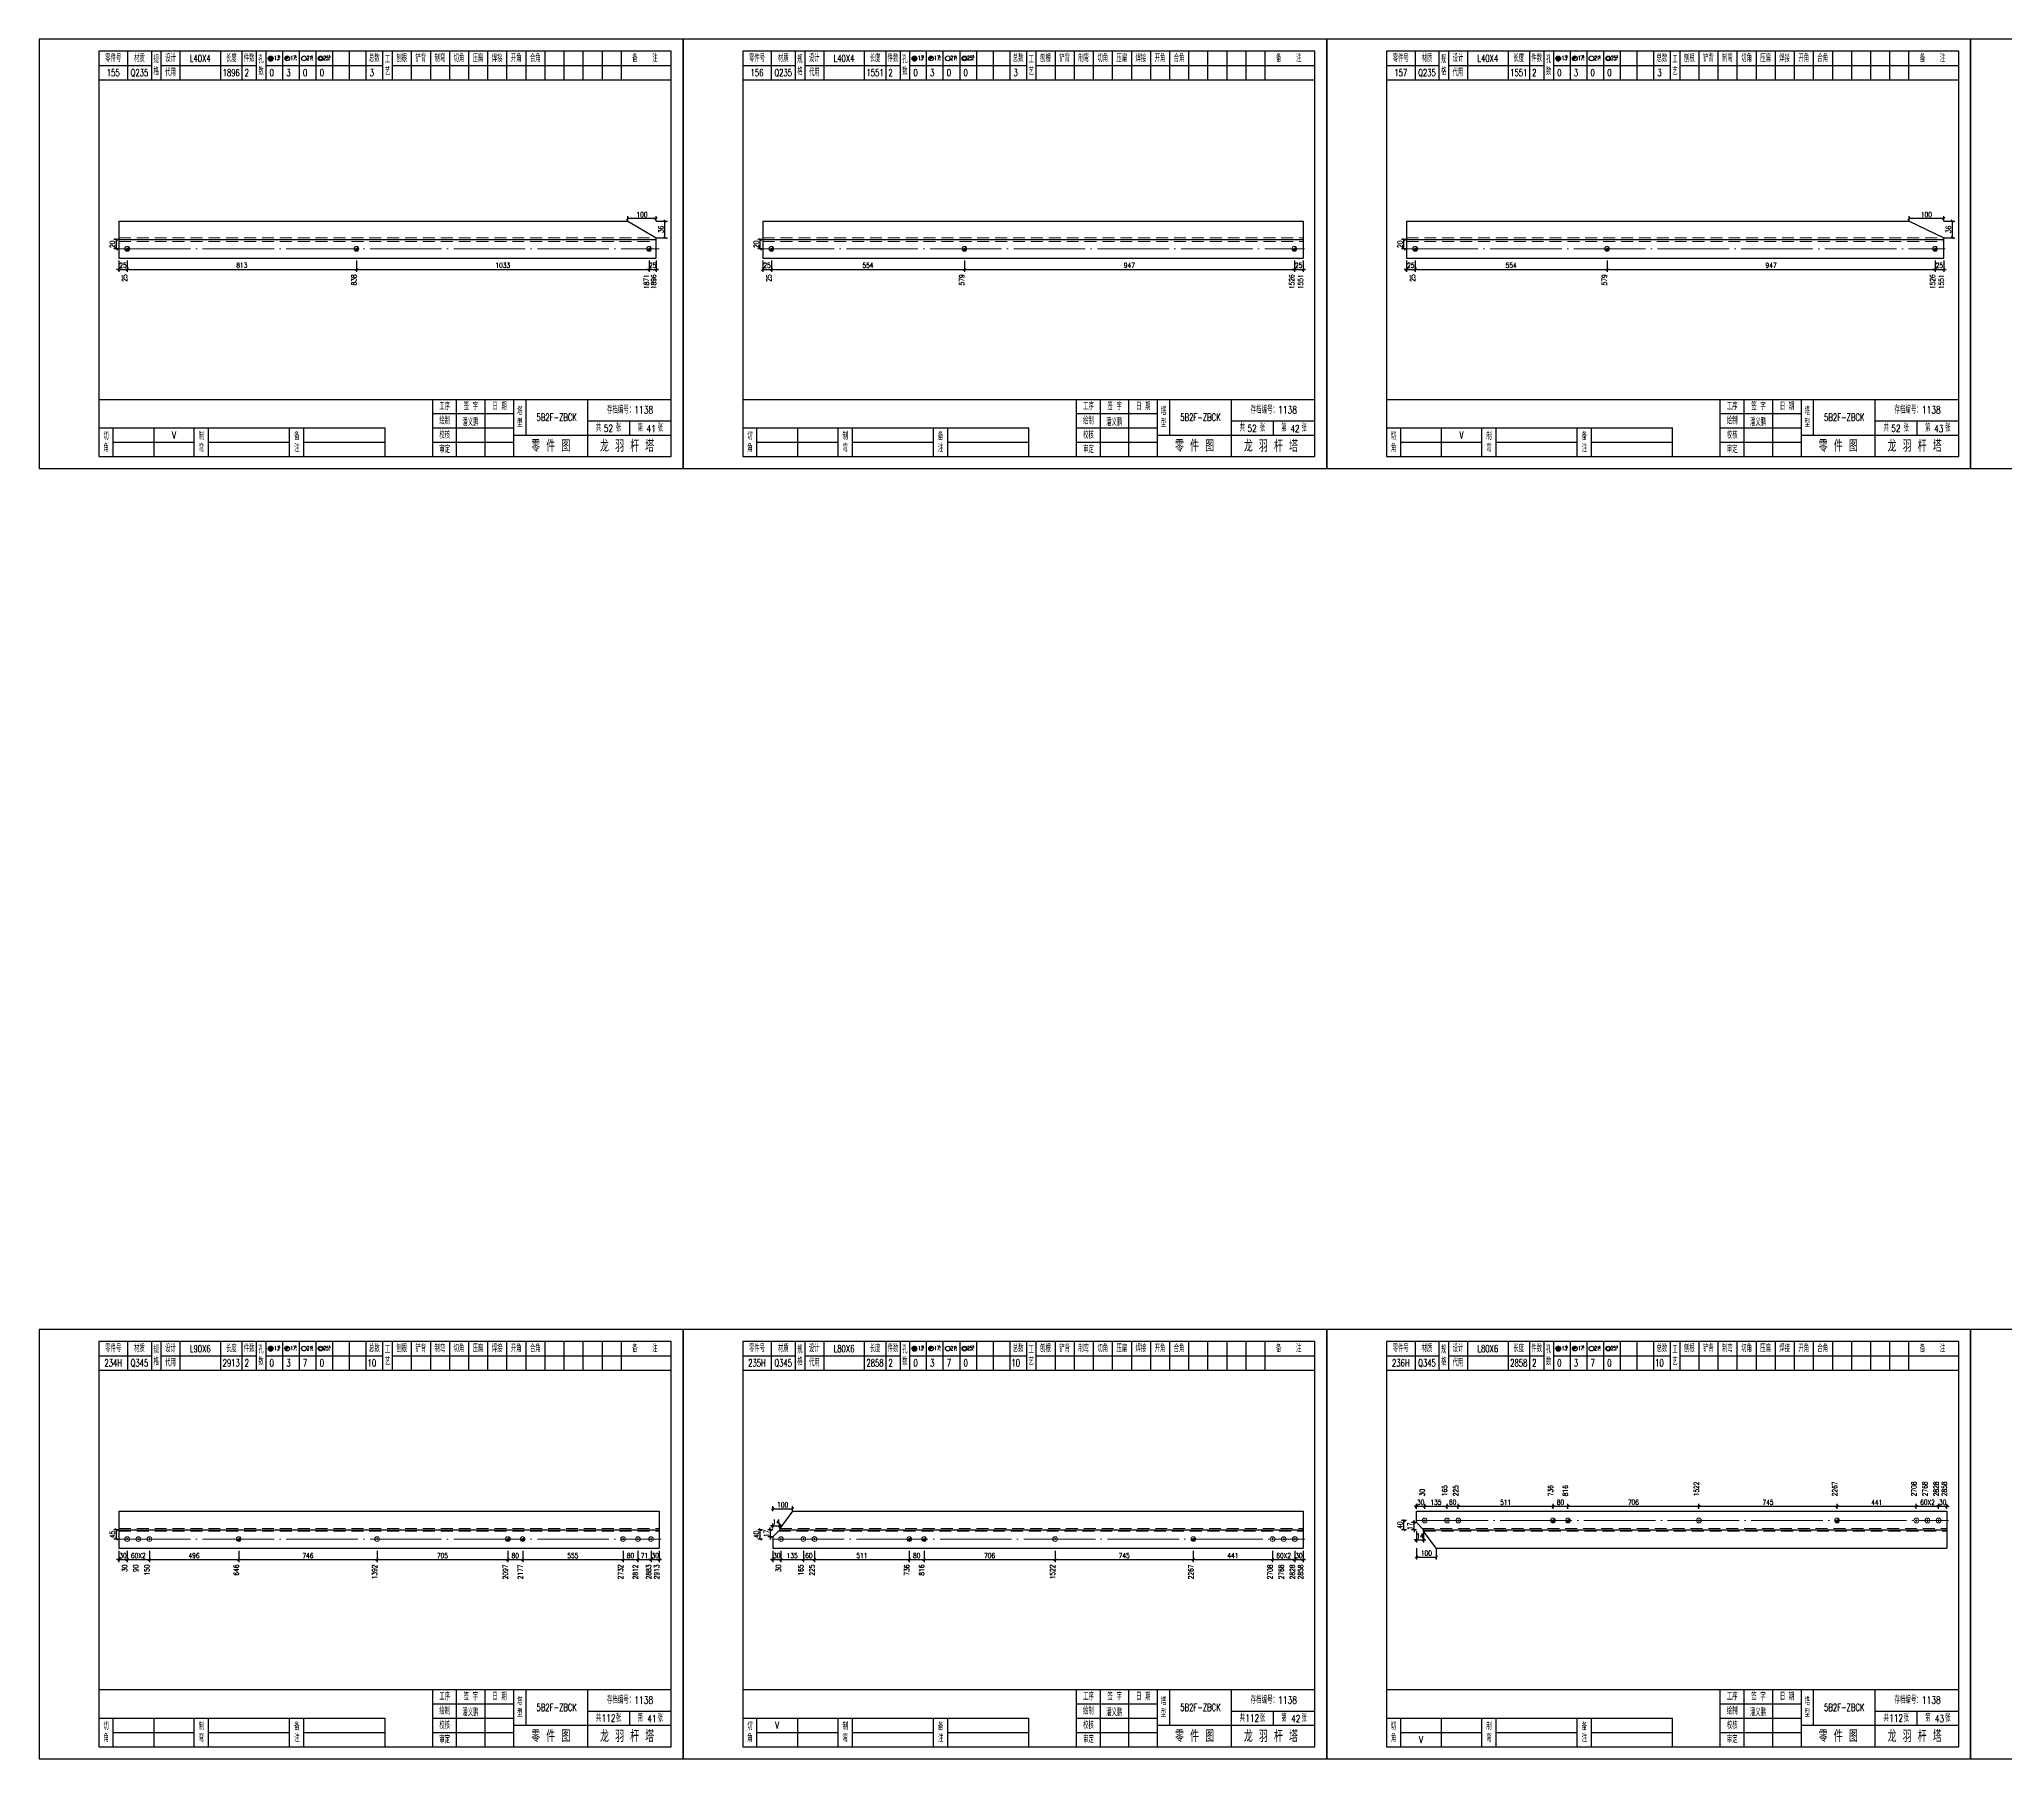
# Model space of a CAD drawing. Header units: millimetres. Extents: x 0 to 30240, y -10896 to -1348.
# Drawn here: x 10800 to 11624, y -2069 to -1348 of the extents above; entities that cross this region are included whole.
import ezdxf
from ezdxf.enums import TextEntityAlignment as Align

# ---------------------------------------------------------------- set-up
doc = ezdxf.new("R2010")
doc.units = ezdxf.units.MM
doc.header["$LTSCALE"] = 20
doc.header["$PDMODE"] = 1
doc.linetypes.add('DASHDOT2X', pattern=[1.75, 1.5, -0.125, 0, -0.125])
doc.linetypes.add('HIDDEN', pattern=[0.375, 0.25, -0.125])
for name, color, linetype, lineweight in [('1', 7, 'Continuous', 25), ('11', 3, 'Continuous', 13), ('2', 1, 'HIDDEN', 13), ('5', 1, 'Continuous', 13), ('7', 2, 'DASHDOT2X', 13)]:
    doc.layers.add(name, color=color, linetype=linetype, lineweight=lineweight)
doc.styles.get("Standard").update_dxf_attribs({"font": 'simplex', "width": 0.7, "bigfont": 'gbhzfs.shx'})
doc.styles.add('SYMBOL_TXT', font='txt.shx', dxfattribs={"width": 0.6})
doc.styles.add('TITLE_TXT', font='simplex.shx', dxfattribs={"width": 0.75, "height": 2.5, "bigfont": 'gbhzfs.shx'})
doc.dimstyles.get("Standard").update_dxf_attribs({"dimtxt": 2.1, "dimasz": 1, "dimexe": 1.05, "dimexo": 0, "dimgap": 0.63, "dimtad": 1, "dimzin": 0, "dimdsep": 46, "dimtxsty": 'standard', "dimblk": 'OBLIQUE', "dimblk1": 'OBLIQUE', "dimblk2": 'OBLIQUE', "dimcen": 0.09, "dimadec": 0, "dimazin": 0, "dimtfac": 1, "dimtdec": 1, "dimtix": 1, "dimtmove": 0, "dimatfit": 3, "dimfxl": 0, "dimtolj": 1, "dimtzin": 0, "dimarcsym": 0})
pattern_1 = [(0, (-3, 0), (0, 0.0125), [])]

# ---------------------------------------------------------------- blocks, each defined once
blk = doc.blocks.new('M12_HOLE')
h = blk.add_hatch()
h.set_pattern_fill('LINE', scale=0.1, style=0)
h.set_pattern_definition(pattern_1)
h.paths.add_polyline_path([(-5, 0, 1), (-1, 0, 1)])
at = {"color": 7}
blk.add_circle((-3, 0), 2, dxfattribs=at)
at = {"color": 7, "attachment_point": 1, "style": 'SYMBOL_TXT'}
for s, insert, char_height, width in [('13\\f??|b0|i0|c0|p54;.', (-0.1, 2.1), 3.5, 5.707), ('5', (3.7, 2.3), 1.8, 2.931)]:
    blk.add_mtext(s, dxfattribs=dict(at, insert=insert, char_height=char_height, width=width))
blk = doc.blocks.new('M16_HOLE')
h = blk.add_hatch()
h.set_pattern_fill('LINE', scale=0.1, style=0)
h.set_pattern_definition(pattern_1)
h.paths.add_polyline_path([(-1.6, 1.4, 0.668179), (-5, 0, 0.198912), (-4.4, -1.4)])
at = {"color": 7}
blk.add_circle((-3, 0), 2, dxfattribs=at)
at = {"color": 7, "attachment_point": 1, "style": 'SYMBOL_TXT'}
for s, insert, char_height, width in [('17.', (-0.4, 2.1), 3.5, 6.316), ('5', (3.6, 2.3), 1.8, 1.822)]:
    blk.add_mtext(s, dxfattribs=dict(at, insert=insert, char_height=char_height, width=width))
blk = doc.blocks.new('M20_HOLE')
at = {"color": 7}
blk.add_circle((-3, 0), 2, dxfattribs=at)
at = {"color": 7, "attachment_point": 1, "style": 'SYMBOL_TXT'}
for s, insert, char_height, width in [('21.', (-0.7, 2), 3.5, 6.074), ('5', (3.3, 2), 1.8, 1.458)]:
    blk.add_mtext(s, dxfattribs=dict(at, insert=insert, char_height=char_height, width=width))
blk = doc.blocks.new('M24_HOLE')
at = {"color": 7}
for radius in [2, 1.5]:
    blk.add_circle((-3, 0), radius, dxfattribs=at)
at = {"color": 7, "attachment_point": 1, "style": 'SYMBOL_TXT'}
for s, insert, char_height, width in [('25.', (-0.7, 2.1), 3.5, 2.429), ('5', (3.9, 2.3), 1.8, 1.944)]:
    blk.add_mtext(s, dxfattribs=dict(at, insert=insert, char_height=char_height, width=width))
blk = doc.blocks.new('JgCard')
for p, q in [((270, 180), (0, 180)), ((0, 180), (0, 0)), ((265, 175), (25, 175)), ((25, 175), (25, 5)), ((37, 175), (37, 163)), ((47, 175), (47, 163)), ((51, 175), (51, 163)), ((59, 175), (59, 163)), ((76, 175), (76, 163)), ((85, 175), (85, 163)), ((91, 175), (91, 163)), ((95, 175), (95, 163)), ((102, 175), (102, 163)), ((109, 175), (109, 163)), ((116, 175), (116, 163)), ((123, 175), (123, 163)), ((130, 175), (130, 163)), ((137, 175), (137, 163)), ((144, 175), (144, 163)), ((148, 175), (148, 163)), ((156, 175), (156, 163)), ((164, 175), (164, 163)), ((172, 175), (172, 163)), ((180, 175), (180, 163)), ((188, 175), (188, 163)), ((196, 175), (196, 163)), ((204, 175), (204, 163)), ((212, 175), (212, 163)), ((220, 175), (220, 163)), ((228, 175), (228, 163)), ((236, 175), (236, 163)), ((244, 175), (244, 163)), ((265, 5), (265, 175)), ((270, 0), (270, 180)), ((25, 169), (47, 169)), ((51, 169), (91, 169)), ((95, 169), (144, 169)), ((148, 169), (265, 169)), ((25, 163), (265, 163)), ((25, 29), (265, 29)), ((165, 5), (165, 29)), ((175, 5), (175, 29)), ((187, 5), (187, 29)), ((199, 5), (199, 29)), ((204, 29), (204, 14)), ((230, 5), (230, 29)), ((25, 17), (145, 17)), ((31, 5), (31, 17)), ((48, 17), (48, 5)), ((65, 5), (65, 17)), ((71, 5), (71, 17)), ((105, 5), (105, 17)), ((111, 5), (111, 17)), ((145, 5), (145, 17)), ((165, 23), (199, 23)), ((165, 17), (199, 17)), ((230, 20), (265, 20)), ((247.5, 20), (247.5, 14)), ((31, 11), (65, 11)), ((71, 11), (105, 11)), ((111, 11), (145, 11)), ((165, 11), (199, 11)), ((199, 14), (265, 14)), ((0, 0), (270, 0)), ((25, 5), (265, 5))]:
    blk.add_line(p, q)
blk.add_lwpolyline([(96.03, 171.99, -1), (98.03, 171.99, -1)], format="xyb", close=True)
blk.add_point((145, 96))
at = {"xscale": 0.5, "yscale": 0.5, "zscale": 0.5}
for name, p in [('M12_HOLE', (98.53, 171.99)), ('M16_HOLE', (105.5, 172)), ('M24_HOLE', (119.5, 172)), ('M20_HOLE', (112.5, 172))]:
    blk.add_blockref(name, p, dxfattribs=at)
at = {"style": 'TITLE_TXT', "width": 0.75}
for s, height, p in [('存档编号：1138', 3.076, (238.02, 23.07)), ('潘义鹏', 3, (177.45, 17.91)), ('龙 羽 杆 塔', 5, (235.17, 6.97))]:
    blk.add_text(s, height=height, dxfattribs=at).set_placement(p)
at = {"attachment_point": 5, "style": 'TITLE_TXT'}
for s, insert, char_height, width in [('零件号', (31, 172), 3, 15), ('材质', (42, 172), 3, 8), ('设计', (55, 172), 3, 8), ('长度', (80.5, 172), 3, 8), ('件数', (88, 172), 3, 6), ('总数', (140.5, 172), 3, 7), ('刨根', (152, 172), 3, 8), ('铲背', (160, 172), 3, 8), ('制弯', (168, 172), 3, 8), ('切角', (176, 172), 3, 8), ('压扁', (184, 172), 3, 8), ('焊接', (192, 172), 3, 8), ('开角', (200, 172), 3, 8), ('合角', (208, 172), 3, 8), ('备    注', (254, 172), 3, 22), ('规格', (49, 169), 3, 4), ('代用', (55, 166), 3, 8), ('孔数', (93, 169), 3, 4), ('工\\P艺', (146, 169), 3, 4), ('工序', (170, 26), 3, 10), ('签 字', (181, 26), 3, 12), ('日 期', (193, 26), 3, 12), ('塔\\P型', (201.5, 21.5), 3, 5), ('绘制', (170, 20), 3, 10), ('共    张', (238.75, 17), 3, 17.5), ('第    张', (256.25, 17), 3, 17.5), ('切\\P角', (28, 11), 3, 6), ('制\\P弯', (68, 11), 3, 6), ('备\\P注', (108, 11), 3, 6), ('校核', (170, 14), 3, 10), ('审定', (170, 8), 3, 10), ('零 件 图', (214.5, 9.5), 5, 31)]:
    blk.add_mtext(s, dxfattribs=dict(at, insert=insert, char_height=char_height, width=width))
blk = doc.blocks.new('M16')
for p, q in [((-0.71, -0.71), (0.71, 0.71)), ((-0.4, 0), (0.4, 0)), ((0, 0.4), (0, -0.4))]:
    blk.add_line(p, q)
blk.add_circle((0, 0), 1)
for radius in [0.8, 0.6, 0.4, 0.2]:
    blk.add_arc((0, 0), radius, 225, 45)
blk = doc.blocks.new('_Oblique')
at = {"color": 0, "linetype": 'ByBlock', "lineweight": -2}
blk.add_line((-0.5, -0.5), (0.5, 0.5), dxfattribs=at)
blk = doc.blocks.new('*D483')
at = {"layer": '11', "color": 0, "lineweight": -2}
for p, q in [((10833.4, -1440.68), (10833.4, -1445.41)), ((10836.84, -1440.68), (10836.84, -1445.41)), ((10833.4, -1444.36), (10832.4, -1444.36)), ((10833.4, -1444.36), (10836.84, -1444.36)), ((10836.84, -1444.36), (10837.84, -1444.36))]:
    blk.add_line(p, q, dxfattribs=at)
at = {"layer": 'Defpoints', "color": 0}
for p in [(10833.4, -1440.68), (10836.84, -1440.68), (10836.84, -1444.36)]:
    blk.add_point(p, dxfattribs=at)
at = {"layer": '11', "color": 0, "lineweight": -2}
blk.add_blockref('_Oblique', (10833.4, -1444.36), dxfattribs=at)
at = {"layer": '11', "color": 0, "lineweight": -2, "rotation": 180}
blk.add_blockref('_Oblique', (10836.84, -1444.36), dxfattribs=at)
at = {"layer": '11', "color": 0, "insert": (10835.12, -1442.68), "char_height": 2.1, "attachment_point": 5}
blk.add_mtext('\\A1;25', dxfattribs=at)
blk = doc.blocks.new('*D486')
at = {"layer": '11', "color": 0, "lineweight": -2}
for p, q in [((11055.76, -1440.68), (11055.76, -1445.41)), ((11058.7, -1440.68), (11058.7, -1445.41)), ((11055.76, -1444.36), (11054.76, -1444.36)), ((11055.76, -1444.36), (11058.7, -1444.36)), ((11058.7, -1444.36), (11059.7, -1444.36))]:
    blk.add_line(p, q, dxfattribs=at)
at = {"layer": 'Defpoints', "color": 0}
for p in [(11055.76, -1440.68), (11058.7, -1440.68), (11058.7, -1444.36)]:
    blk.add_point(p, dxfattribs=at)
at = {"layer": '11', "color": 0, "lineweight": -2}
blk.add_blockref('_Oblique', (11055.76, -1444.36), dxfattribs=at)
at = {"layer": '11', "color": 0, "lineweight": -2, "rotation": 180}
blk.add_blockref('_Oblique', (11058.7, -1444.36), dxfattribs=at)
at = {"layer": '11', "color": 0, "insert": (11057.23, -1442.68), "char_height": 2.1, "attachment_point": 5}
blk.add_mtext('\\A1;25', dxfattribs=at)
blk = doc.blocks.new('*D488')
at = {"layer": '11', "color": 0, "lineweight": -2}
for p, q in [((11046.79, -1424.09), (11046.79, -1421.99)), ((11058.7, -1423.04), (11046.79, -1423.04)), ((11058.7, -1424.09), (11058.7, -1421.99))]:
    blk.add_line(p, q, dxfattribs=at)
at = {"layer": 'Defpoints', "color": 0}
for p in [(11046.79, -1423.04), (11046.79, -1424.09), (11058.7, -1424.09)]:
    blk.add_point(p, dxfattribs=at)
at = {"layer": '11', "color": 0, "lineweight": -2, "rotation": 180}
blk.add_blockref('_Oblique', (11046.79, -1423.04), dxfattribs=at)
at = {"layer": '11', "color": 0, "lineweight": -2}
blk.add_blockref('_Oblique', (11058.7, -1423.04), dxfattribs=at)
at = {"layer": '11', "color": 0, "insert": (11052.75, -1421.36), "char_height": 2.1, "attachment_point": 5}
blk.add_mtext('\\A1;100', dxfattribs=at)
blk = doc.blocks.new('*D493')
at = {"layer": '11', "color": 0, "lineweight": -2}
for p, q in [((11326.37, -1440.68), (11326.37, -1445.41)), ((11330, -1440.68), (11330, -1445.41)), ((11326.37, -1444.36), (11325.37, -1444.36)), ((11326.37, -1444.36), (11330, -1444.36)), ((11330, -1444.36), (11331, -1444.36))]:
    blk.add_line(p, q, dxfattribs=at)
at = {"layer": 'Defpoints', "color": 0}
for p in [(11326.37, -1440.68), (11330, -1440.68), (11330, -1444.36)]:
    blk.add_point(p, dxfattribs=at)
at = {"layer": '11', "color": 0, "lineweight": -2}
blk.add_blockref('_Oblique', (11326.37, -1444.36), dxfattribs=at)
at = {"layer": '11', "color": 0, "lineweight": -2, "rotation": 180}
blk.add_blockref('_Oblique', (11330, -1444.36), dxfattribs=at)
at = {"layer": '11', "color": 0, "insert": (11328.18, -1442.68), "char_height": 2.1, "attachment_point": 5}
blk.add_mtext('\\A1;25', dxfattribs=at)
blk = doc.blocks.new('*D495')
at = {"layer": '11', "color": 0, "lineweight": -2}
for p, q in [((11373.4, -1440.68), (11373.4, -1445.41)), ((11377.03, -1440.68), (11377.03, -1445.41)), ((11373.4, -1444.36), (11372.4, -1444.36)), ((11373.4, -1444.36), (11377.03, -1444.36)), ((11377.03, -1444.36), (11378.03, -1444.36))]:
    blk.add_line(p, q, dxfattribs=at)
at = {"layer": 'Defpoints', "color": 0}
for p in [(11373.4, -1440.68), (11377.03, -1440.68), (11377.03, -1444.36)]:
    blk.add_point(p, dxfattribs=at)
at = {"layer": '11', "color": 0, "lineweight": -2}
blk.add_blockref('_Oblique', (11373.4, -1444.36), dxfattribs=at)
at = {"layer": '11', "color": 0, "lineweight": -2, "rotation": 180}
blk.add_blockref('_Oblique', (11377.03, -1444.36), dxfattribs=at)
at = {"layer": '11', "color": 0, "insert": (11375.22, -1442.68), "char_height": 2.1, "attachment_point": 5}
blk.add_mtext('\\A1;25', dxfattribs=at)
blk = doc.blocks.new('*D498')
at = {"layer": '11', "color": 0, "lineweight": -2}
for p, q in [((11595.09, -1440.68), (11595.09, -1445.41)), ((11598.7, -1440.68), (11598.7, -1445.41)), ((11595.09, -1444.36), (11594.09, -1444.36)), ((11595.09, -1444.36), (11598.7, -1444.36)), ((11598.7, -1444.36), (11599.7, -1444.36))]:
    blk.add_line(p, q, dxfattribs=at)
at = {"layer": 'Defpoints', "color": 0}
for p in [(11595.09, -1440.68), (11598.7, -1440.68), (11598.7, -1444.36)]:
    blk.add_point(p, dxfattribs=at)
at = {"layer": '11', "color": 0, "lineweight": -2}
blk.add_blockref('_Oblique', (11595.09, -1444.36), dxfattribs=at)
at = {"layer": '11', "color": 0, "lineweight": -2, "rotation": 180}
blk.add_blockref('_Oblique', (11598.7, -1444.36), dxfattribs=at)
at = {"layer": '11', "color": 0, "insert": (11596.89, -1442.68), "char_height": 2.1, "attachment_point": 5}
blk.add_mtext('\\A1;25', dxfattribs=at)
blk = doc.blocks.new('*D500')
at = {"layer": '11', "color": 0, "lineweight": -2}
for p, q in [((11584.17, -1424.09), (11584.17, -1421.99)), ((11598.7, -1423.04), (11584.17, -1423.04)), ((11598.7, -1424.09), (11598.7, -1421.99))]:
    blk.add_line(p, q, dxfattribs=at)
at = {"layer": 'Defpoints', "color": 0}
for p in [(11584.17, -1423.04), (11584.17, -1424.09), (11598.7, -1424.09)]:
    blk.add_point(p, dxfattribs=at)
at = {"layer": '11', "color": 0, "lineweight": -2, "rotation": 180}
blk.add_blockref('_Oblique', (11584.17, -1423.04), dxfattribs=at)
at = {"layer": '11', "color": 0, "lineweight": -2}
blk.add_blockref('_Oblique', (11598.7, -1423.04), dxfattribs=at)
at = {"layer": '11', "color": 0, "insert": (11591.44, -1421.36), "char_height": 2.1, "attachment_point": 5}
blk.add_mtext('\\A1;100', dxfattribs=at)
blk = doc.blocks.new('M20')
for p, q in [((-0.5, 0), (0.5, 0)), ((0, -0.5), (0, 0.5))]:
    blk.add_line(p, q)
blk.add_circle((0, 0), 1)
blk = doc.blocks.new('*D1451')
at = {"layer": '11', "color": 0, "lineweight": -2}
for p, q in [((10833.4, -1985.46), (10832.4, -1985.46)), ((10833.4, -1981.79), (10833.4, -1986.51)), ((10833.4, -1985.46), (10836.84, -1985.46)), ((10836.84, -1981.79), (10836.84, -1986.51)), ((10836.84, -1985.46), (10837.84, -1985.46))]:
    blk.add_line(p, q, dxfattribs=at)
at = {"layer": 'Defpoints', "color": 0}
for p in [(10833.4, -1981.79), (10836.84, -1981.79), (10836.84, -1985.46)]:
    blk.add_point(p, dxfattribs=at)
at = {"layer": '11', "color": 0, "lineweight": -2}
blk.add_blockref('_Oblique', (10833.4, -1985.46), dxfattribs=at)
at = {"layer": '11', "color": 0, "lineweight": -2, "rotation": 180}
blk.add_blockref('_Oblique', (10836.84, -1985.46), dxfattribs=at)
at = {"layer": '11', "color": 0, "insert": (10835.12, -1983.78), "char_height": 2.1, "attachment_point": 5}
blk.add_mtext('\\A1;30', dxfattribs=at)
blk = doc.blocks.new('*D1460')
at = {"layer": '11', "color": 0, "lineweight": -2}
for p, q in [((11056.56, -1985.46), (11055.56, -1985.46)), ((11056.56, -1981.79), (11056.56, -1986.51)), ((11056.56, -1985.46), (11060, -1985.46)), ((11060, -1981.79), (11060, -1986.51)), ((11060, -1985.46), (11061, -1985.46))]:
    blk.add_line(p, q, dxfattribs=at)
at = {"layer": 'Defpoints', "color": 0}
for p in [(11056.56, -1981.79), (11060, -1981.79), (11060, -1985.46)]:
    blk.add_point(p, dxfattribs=at)
at = {"layer": '11', "color": 0, "lineweight": -2}
blk.add_blockref('_Oblique', (11056.56, -1985.46), dxfattribs=at)
at = {"layer": '11', "color": 0, "lineweight": -2, "rotation": 180}
blk.add_blockref('_Oblique', (11060, -1985.46), dxfattribs=at)
at = {"layer": '11', "color": 0, "insert": (11058.28, -1983.78), "char_height": 2.1, "attachment_point": 5}
blk.add_mtext('\\A1;30', dxfattribs=at)
blk = doc.blocks.new('*D1462')
at = {"layer": '11', "color": 0, "lineweight": -2}
for p, q in [((11107.6, -1985.46), (11106.6, -1985.46)), ((11107.6, -1981.79), (11107.6, -1986.51)), ((11107.6, -1985.46), (11111.04, -1985.46)), ((11111.04, -1981.79), (11111.04, -1986.51)), ((11111.04, -1985.46), (11112.04, -1985.46))]:
    blk.add_line(p, q, dxfattribs=at)
at = {"layer": 'Defpoints', "color": 0}
for p in [(11107.6, -1981.79), (11111.04, -1981.79), (11111.04, -1985.46)]:
    blk.add_point(p, dxfattribs=at)
at = {"layer": '11', "color": 0, "lineweight": -2}
blk.add_blockref('_Oblique', (11107.6, -1985.46), dxfattribs=at)
at = {"layer": '11', "color": 0, "lineweight": -2, "rotation": 180}
blk.add_blockref('_Oblique', (11111.04, -1985.46), dxfattribs=at)
at = {"layer": '11', "color": 0, "insert": (11109.32, -1983.78), "char_height": 2.1, "attachment_point": 5}
blk.add_mtext('\\A1;30', dxfattribs=at)
blk = doc.blocks.new('*D1471')
at = {"layer": '11', "color": 0, "lineweight": -2}
for p, q in [((11326.56, -1985.46), (11325.56, -1985.46)), ((11326.56, -1981.79), (11326.56, -1986.51)), ((11326.56, -1985.46), (11330, -1985.46)), ((11330, -1981.79), (11330, -1986.51)), ((11330, -1985.46), (11331, -1985.46))]:
    blk.add_line(p, q, dxfattribs=at)
at = {"layer": 'Defpoints', "color": 0}
for p in [(11326.56, -1981.79), (11330, -1981.79), (11330, -1985.46)]:
    blk.add_point(p, dxfattribs=at)
at = {"layer": '11', "color": 0, "lineweight": -2}
blk.add_blockref('_Oblique', (11326.56, -1985.46), dxfattribs=at)
at = {"layer": '11', "color": 0, "lineweight": -2, "rotation": 180}
blk.add_blockref('_Oblique', (11330, -1985.46), dxfattribs=at)
at = {"layer": '11', "color": 0, "insert": (11328.28, -1983.78), "char_height": 2.1, "attachment_point": 5}
blk.add_mtext('\\A1;30', dxfattribs=at)
blk = doc.blocks.new('*D1473')
at = {"layer": '11', "color": 0, "lineweight": -2}
for p, q in [((11107.6, -1971.33), (11106.6, -1971.33)), ((11107.6, -1972.38), (11107.6, -1970.28)), ((11107.6, -1971.33), (11110.58, -1971.33)), ((11110.58, -1972.38), (11110.58, -1970.28)), ((11110.58, -1971.33), (11111.58, -1971.33))]:
    blk.add_line(p, q, dxfattribs=at)
at = {"layer": 'Defpoints', "color": 0}
for p in [(11107.6, -1972.38), (11110.58, -1971.33), (11110.58, -1972.38)]:
    blk.add_point(p, dxfattribs=at)
at = {"layer": '11', "color": 0, "lineweight": -2}
blk.add_blockref('_Oblique', (11107.6, -1971.33), dxfattribs=at)
at = {"layer": '11', "color": 0, "lineweight": -2, "rotation": 180}
blk.add_blockref('_Oblique', (11110.58, -1971.33), dxfattribs=at)
at = {"layer": '11', "color": 0, "insert": (11109.09, -1969.65), "char_height": 2.1, "attachment_point": 5}
blk.add_mtext('\\A1;14', dxfattribs=at)
blk = doc.blocks.new('*D1474')
at = {"layer": '11', "color": 0, "lineweight": -2}
for p, q in [((11107.6, -1972.97), (11105.5, -1972.97)), ((11107.6, -1975.98), (11105.5, -1975.98)), ((11106.55, -1972.97), (11106.55, -1971.97)), ((11106.55, -1972.97), (11106.55, -1975.98)), ((11106.55, -1975.98), (11106.55, -1976.98))]:
    blk.add_line(p, q, dxfattribs=at)
at = {"layer": 'Defpoints', "color": 0}
for p in [(11106.55, -1975.98), (11107.6, -1972.97), (11107.6, -1975.98)]:
    blk.add_point(p, dxfattribs=at)
at = {"layer": '11', "color": 0, "lineweight": -2}
for p, rotation in [((11106.55, -1972.97), 270), ((11106.55, -1975.98), 90)]:
    blk.add_blockref('_Oblique', p, dxfattribs=dict(at, rotation=rotation))
at = {"layer": '11', "color": 0, "insert": (11104.87, -1974.47), "char_height": 2.1, "attachment_point": 5, "rotation": 90}
blk.add_mtext('\\A1;17', dxfattribs=at)
blk = doc.blocks.new('*D1476')
at = {"layer": '11', "color": 0, "lineweight": -2}
for p, q in [((11377.6, -1963.1), (11376.6, -1963.1)), ((11377.6, -1964.15), (11377.6, -1962.05)), ((11377.6, -1963.1), (11381.04, -1963.1)), ((11381.04, -1964.15), (11381.04, -1962.05)), ((11381.04, -1963.1), (11382.04, -1963.1))]:
    blk.add_line(p, q, dxfattribs=at)
at = {"layer": 'Defpoints', "color": 0}
for p in [(11377.6, -1964.15), (11381.04, -1963.1), (11381.04, -1964.15)]:
    blk.add_point(p, dxfattribs=at)
at = {"layer": '11', "color": 0, "lineweight": -2}
blk.add_blockref('_Oblique', (11377.6, -1963.1), dxfattribs=at)
at = {"layer": '11', "color": 0, "lineweight": -2, "rotation": 180}
blk.add_blockref('_Oblique', (11381.04, -1963.1), dxfattribs=at)
at = {"layer": '11', "color": 0, "insert": (11379.32, -1961.42), "char_height": 2.1, "attachment_point": 5}
blk.add_mtext('\\A1;30', dxfattribs=at)
blk = doc.blocks.new('*D1485')
at = {"layer": '11', "color": 0, "lineweight": -2}
for p, q in [((11596.56, -1963.1), (11595.56, -1963.1)), ((11596.56, -1964.15), (11596.56, -1962.05)), ((11596.56, -1963.1), (11600, -1963.1)), ((11600, -1964.15), (11600, -1962.05)), ((11600, -1963.1), (11601, -1963.1))]:
    blk.add_line(p, q, dxfattribs=at)
at = {"layer": 'Defpoints', "color": 0}
for p in [(11596.56, -1964.15), (11600, -1963.1), (11600, -1964.15)]:
    blk.add_point(p, dxfattribs=at)
at = {"layer": '11', "color": 0, "lineweight": -2}
blk.add_blockref('_Oblique', (11596.56, -1963.1), dxfattribs=at)
at = {"layer": '11', "color": 0, "lineweight": -2, "rotation": 180}
blk.add_blockref('_Oblique', (11600, -1963.1), dxfattribs=at)
at = {"layer": '11', "color": 0, "insert": (11598.28, -1961.42), "char_height": 2.1, "attachment_point": 5}
blk.add_mtext('\\A1;30', dxfattribs=at)
blk = doc.blocks.new('*D1487')
at = {"layer": '11', "color": 0, "lineweight": -2}
for p, q in [((11377.6, -1977.22), (11376.6, -1977.22)), ((11377.6, -1973.55), (11377.6, -1978.27)), ((11377.6, -1977.22), (11380.58, -1977.22)), ((11380.58, -1973.55), (11380.58, -1978.27)), ((11380.58, -1977.22), (11381.58, -1977.22))]:
    blk.add_line(p, q, dxfattribs=at)
at = {"layer": 'Defpoints', "color": 0}
for p in [(11377.6, -1973.55), (11380.58, -1973.55), (11380.58, -1977.22)]:
    blk.add_point(p, dxfattribs=at)
at = {"layer": '11', "color": 0, "lineweight": -2}
blk.add_blockref('_Oblique', (11377.6, -1977.22), dxfattribs=at)
at = {"layer": '11', "color": 0, "lineweight": -2, "rotation": 180}
blk.add_blockref('_Oblique', (11380.58, -1977.22), dxfattribs=at)
at = {"layer": '11', "color": 0, "insert": (11379.09, -1975.54), "char_height": 2.1, "attachment_point": 5}
blk.add_mtext('\\A1;14', dxfattribs=at)
blk = doc.blocks.new('*D1488')
at = {"layer": '11', "color": 0, "lineweight": -2}
for p, q in [((11377.6, -1969.95), (11375.5, -1969.95)), ((11376.55, -1969.95), (11376.55, -1968.95)), ((11376.55, -1972.97), (11376.55, -1969.95)), ((11377.6, -1972.97), (11375.5, -1972.97)), ((11376.55, -1972.97), (11376.55, -1973.97))]:
    blk.add_line(p, q, dxfattribs=at)
at = {"layer": 'Defpoints', "color": 0}
for p in [(11376.55, -1969.95), (11377.6, -1969.95), (11377.6, -1972.97)]:
    blk.add_point(p, dxfattribs=at)
at = {"layer": '11', "color": 0, "lineweight": -2}
for p, rotation in [((11376.55, -1969.95), 270), ((11376.55, -1972.97), 90)]:
    blk.add_blockref('_Oblique', p, dxfattribs=dict(at, rotation=rotation))
at = {"layer": '11', "color": 0, "insert": (11374.87, -1971.46), "char_height": 2.1, "attachment_point": 5, "rotation": 90}
blk.add_mtext('\\A1;17', dxfattribs=at)

msp = doc.modelspace()

# ---------------------------------------------------------------- linework, layer by layer
at = {"layer": '1'}
for p, q in [((10833.4, -1424.093), (10833.4, -1439.633)), ((10833.4, -1424.093), (11046.79, -1424.093)), ((11046.79, -1424.093), (11058.7, -1431.086)), ((11103.4, -1424.093), (11103.4, -1439.633)), ((11103.4, -1424.093), (11330, -1424.093)), ((11330, -1424.093), (11330, -1439.633)), ((11373.4, -1424.093), (11373.4, -1439.633)), ((11373.4, -1424.093), (11584.173, -1424.093)), ((11584.173, -1424.093), (11598.7, -1431.086)), ((10833.4, -1431.863), (11058.7, -1431.863)), ((11058.7, -1431.863), (11058.7, -1431.086)), ((11058.7, -1439.633), (11058.7, -1431.863)), ((11103.4, -1431.863), (11330, -1431.863)), ((11373.4, -1431.863), (11598.7, -1431.863)), ((11598.7, -1431.863), (11598.7, -1431.086)), ((11598.7, -1439.633), (11598.7, -1431.863)), ((10833.4, -1439.633), (11058.7, -1439.633)), ((11103.4, -1439.633), (11330, -1439.633)), ((11373.4, -1439.633), (11598.7, -1439.633)), ((10833.4, -1965.196), (10833.4, -1980.736)), ((10833.4, -1965.196), (11060, -1965.196)), ((11060, -1965.196), (11060, -1980.736)), ((11115.913, -1965.196), (11110.581, -1972.383)), ((11115.913, -1965.196), (11330, -1965.196)), ((11330, -1965.196), (11330, -1980.736)), ((11377.6, -1969.955), (11377.6, -1965.196)), ((11377.6, -1965.196), (11600, -1965.196)), ((11380.581, -1972.966), (11377.6, -1969.955)), ((11600, -1965.196), (11600, -1980.736)), ((10833.4, -1972.966), (11060, -1972.966)), ((11110.581, -1972.966), (11107.6, -1975.977)), ((11107.6, -1975.977), (11107.6, -1980.736)), ((11110.581, -1972.383), (11110.581, -1972.966)), ((11110.581, -1972.966), (11330, -1972.966)), ((11380.581, -1973.549), (11380.581, -1972.966)), ((11380.581, -1972.966), (11600, -1972.966)), ((11385.913, -1980.736), (11380.581, -1973.549)), ((10833.4, -1980.736), (11060, -1980.736)), ((11107.6, -1980.736), (11330, -1980.736)), ((11385.913, -1980.736), (11600, -1980.736))]:
    msp.add_line(p, q, dxfattribs=at)
at = {"layer": '2'}
for p, q in [((10833.4, -1431.086), (11058.7, -1431.086)), ((10833.4, -1432.64), (11058.7, -1432.64)), ((11103.4, -1431.086), (11330, -1431.086)), ((11103.4, -1432.64), (11330, -1432.64)), ((11373.4, -1431.086), (11598.7, -1431.086)), ((11373.4, -1432.64), (11598.7, -1432.64)), ((10833.4, -1972.448), (11060, -1972.448)), ((10833.4, -1973.484), (11060, -1973.484)), ((11110.004, -1973.549), (11330, -1973.549)), ((11110.581, -1972.383), (11330, -1972.383)), ((11380.004, -1972.383), (11600, -1972.383)), ((11380.581, -1973.549), (11600, -1973.549))]:
    msp.add_line(p, q, dxfattribs=at)
at = {"layer": '7'}
for p, q in [((10833.4, -1435.748), (11059.96, -1435.748)), ((11103.4, -1435.748), (11330.567, -1435.748)), ((11373.4, -1435.748), (11599.288, -1435.748)), ((11377.6, -1969.081), (11600.76, -1969.081)), ((10833.4, -1976.851), (11060.76, -1976.851)), ((11107.6, -1976.851), (11330.76, -1976.851))]:
    msp.add_line(p, q, dxfattribs=at)

# ---------------------------------------------------------------- block references
at = {"layer": '1'}
for p in [(10800, -1527.863), (11070, -1527.863), (11340, -1527.863), (11610, -1527.863), (10800, -2068.966), (11070, -2068.966), (11340, -2068.966), (11610, -2068.966)]:
    msp.add_blockref('JgCard', p, dxfattribs=at)
at = {"layer": '5'}
for name, p in [('M16', (10836.84, -1435.748)), ('M16', (10933.004, -1435.748)), ('M16', (11055.76, -1435.748)), ('M16', (11107.053, -1435.748)), ('M16', (11187.999, -1435.748)), ('M16', (11326.367, -1435.748)), ('M16', (11377.032, -1435.748)), ('M16', (11457.513, -1435.748)), ('M16', (11595.088, -1435.748)), ('M20', (11381.04, -1969.081)), ('M20', (11390.439, -1969.081)), ('M20', (11395.107, -1969.081)), ('M16', (11434.868, -1969.081)), ('M16', (11441.092, -1969.081)), ('M20', (11496.026, -1969.081)), ('M16', (11553.993, -1969.081)), ('M20', (11587.223, -1969.081)), ('M20', (11591.891, -1969.081)), ('M20', (11596.56, -1969.081)), ('M20', (10836.84, -1976.851)), ('M20', (10841.507, -1976.851)), ('M20', (10846.174, -1976.851)), ('M16', (10883.647, -1976.851)), ('M20', (10941.672, -1976.851)), ('M16', (10996.508, -1976.851)), ('M16', (11002.731, -1976.851)), ('M20', (11044.815, -1976.851)), ('M20', (11051.038, -1976.851)), ('M20', (11056.56, -1976.851)), ('M20', (11111.04, -1976.851)), ('M20', (11120.439, -1976.851)), ('M20', (11125.107, -1976.851)), ('M16', (11164.868, -1976.851)), ('M16', (11171.092, -1976.851)), ('M20', (11226.026, -1976.851)), ('M16', (11283.993, -1976.851)), ('M20', (11317.223, -1976.851)), ('M20', (11321.891, -1976.851)), ('M20', (11326.56, -1976.851))]:
    msp.add_blockref(name, p, dxfattribs=at)

# ---------------------------------------------------------------- texts
at = {"style": 'TITLE_TXT', "width": 0.75}
for s, p in [('52', (11036.734, -1512.53)), ('41', (11054.691, -1512.621)), ('52', (11306.734, -1512.53)), ('42', (11324.691, -1512.621)), ('52', (11576.734, -1512.53)), ('43', (11594.691, -1512.621)), ('112', (11035.855, -2053.439)), ('41', (11055.003, -2053.654)), ('112', (11305.855, -2053.439)), ('42', (11325.003, -2053.654)), ('112', (11575.855, -2053.439)), ('43', (11595.003, -2053.654))]:
    msp.add_text(s, height=3, dxfattribs=at).set_placement(p)
at = {"layer": '1', "width": 0.7}
for s, p in [('L40X4', (10867.5, -1355.863)), ('L40X4', (11137.5, -1355.863)), ('L40X4', (11407.5, -1355.863)), ('155', (10831, -1361.863)), ('Q235', (10842, -1361.863)), ('1896', (10880.5, -1361.863)), ('2', (10887, -1361.863)), ('0', (10897.5, -1361.863)), ('3', (10904.5, -1361.863)), ('0', (10911.5, -1361.863)), ('0', (10918.5, -1361.863)), ('3', (10939.5, -1361.863)), ('156', (11101, -1361.863)), ('Q235', (11112, -1361.863)), ('1551', (11150.5, -1361.863)), ('2', (11157, -1361.863)), ('0', (11167.5, -1361.863)), ('3', (11174.5, -1361.863)), ('0', (11181.5, -1361.863)), ('0', (11188.5, -1361.863)), ('3', (11209.5, -1361.863)), ('157', (11371, -1361.863)), ('Q235', (11382, -1361.863)), ('1551', (11420.5, -1361.863)), ('2', (11427, -1361.863)), ('0', (11437.5, -1361.863)), ('3', (11444.5, -1361.863)), ('0', (11451.5, -1361.863)), ('0', (11458.5, -1361.863)), ('3', (11479.5, -1361.863)), ('V', (10856.5, -1513.863)), ('V', (11396.5, -1513.863)), ('L90X6', (10867.5, -1896.966)), ('L80X6', (11137.5, -1896.966)), ('L80X6', (11407.5, -1896.966)), ('234H', (10831, -1902.966)), ('Q345', (10842, -1902.966)), ('2913', (10880.5, -1902.966)), ('2', (10887, -1902.966)), ('0', (10897.5, -1902.966)), ('3', (10904.5, -1902.966)), ('7', (10911.5, -1902.966)), ('0', (10918.5, -1902.966)), ('10', (10939.5, -1902.966)), ('235H', (11101, -1902.966)), ('Q345', (11112, -1902.966)), ('2858', (11150.5, -1902.966)), ('2', (11157, -1902.966)), ('0', (11167.5, -1902.966)), ('3', (11174.5, -1902.966)), ('7', (11181.5, -1902.966)), ('0', (11188.5, -1902.966)), ('10', (11209.5, -1902.966)), ('236H', (11371, -1902.966)), ('Q345', (11382, -1902.966)), ('2858', (11420.5, -1902.966)), ('2', (11427, -1902.966)), ('0', (11437.5, -1902.966)), ('3', (11444.5, -1902.966)), ('7', (11451.5, -1902.966)), ('0', (11458.5, -1902.966)), ('10', (11479.5, -1902.966)), ('V', (11109.5, -2054.966)), ('V', (11379.5, -2060.966))]:
    msp.add_text(s, height=3, dxfattribs=at).set_placement(p, align=Align.MIDDLE_CENTER)
for s, p in [('25', (10836.843, -1446.458)), ('838', (10932.969, -1446.458)), ('1871', (11055.703, -1446.458)), ('1896', (11058.7, -1446.458)), ('25', (11107.053, -1446.458)), ('579', (11187.936, -1446.458)), ('1526', (11326.352, -1446.458)), ('1551', (11330, -1446.458)), ('25', (11377.032, -1446.458)), ('579', (11457.453, -1446.458)), ('1526', (11595.071, -1446.458)), ('1551', (11598.7, -1446.458)), ('30', (10836.843, -1987.561)), ('90', (10841.509, -1987.561)), ('150', (10846.176, -1987.561)), ('646', (10883.634, -1987.561)), ('1392', (10941.642, -1987.561)), ('2097', (10996.545, -1987.561)), ('2177', (11002.767, -1987.561)), ('2732', (11044.811, -1987.561)), ('2812', (11051.033, -1987.561)), ('2883', (11056.591, -1987.561)), ('2913', (11060, -1987.561)), ('30', (11111.038, -1987.561)), ('165', (11120.44, -1987.561)), ('225', (11125.108, -1987.561)), ('736', (11164.855, -1987.561)), ('816', (11171.08, -1987.561)), ('1522', (11226.001, -1987.561)), ('2267', (11284.029, -1987.561)), ('2708', (11317.244, -1987.561)), ('2768', (11321.913, -1987.561)), ('2828', (11326.591, -1987.561)), ('2858', (11330, -1987.561))]:
    msp.add_text(s, height=2.1, rotation=90, dxfattribs=at).set_placement(p, align=Align.RIGHT)
for s, p in [('30', (11381.038, -1958.896)), ('165', (11390.438, -1958.896)), ('225', (11395.107, -1958.896)), ('736', (11434.855, -1958.896)), ('816', (11441.08, -1958.896)), ('1522', (11496.001, -1958.896)), ('2267', (11554.029, -1958.896)), ('2708', (11587.244, -1958.896)), ('2768', (11591.913, -1958.896)), ('2828', (11596.591, -1958.896)), ('2858', (11600, -1958.896))]:
    msp.add_text(s, height=2.1, rotation=90, dxfattribs=at).set_placement(p)
at = {"layer": '1', "char_height": 3, "width": 26, "attachment_point": 5}
for insert in [(11017, -1506.363), (11287, -1506.363), (11557, -1506.363), (11017, -2047.466), (11287, -2047.466), (11557, -2047.466)]:
    msp.add_mtext('5B2F-ZBCK', dxfattribs=dict(at, insert=insert))

# ---------------------------------------------------------------- dimensions: what is measured, and where the dimension line sits
at = {"layer": '1'}
for base, p1, p2, text in [((10832.35, -1431.863), (10833.35, -1435.748), (10833.35, -1431.863), '20'), ((11102.35, -1431.863), (11103.35, -1435.748), (11103.35, -1431.863), '20'), ((11372.35, -1431.863), (11373.35, -1435.748), (11373.35, -1431.863), '20'), ((11372.35, -1969.081), (11373.35, -1972.966), (11373.35, -1969.081), '40'), ((10832.35, -1972.966), (10833.35, -1976.851), (10833.35, -1972.966), '45'), ((11102.35, -1972.966), (11103.35, -1976.851), (11103.35, -1972.966), '40')]:
    msp.add_linear_dim(base=base, p1=p1, p2=p2, angle=90, text=text, dimstyle='standard', dxfattribs=at).render()
at = {"layer": '11'}
for base, p1, p2, text, picture, middle in [((11046.79, -1423.043), (11058.7, -1424.093), (11046.79, -1424.093), '100', '*D488', (11052.745, -1421.363)), ((11584.173, -1423.043), (11598.7, -1424.093), (11584.173, -1424.093), '100', '*D500', (11591.436, -1421.363)), ((10836.84, -1444.358), (10833.4, -1440.683), (10836.84, -1440.683), '25', '*D483', (10835.12, -1442.678)), ((11058.7, -1444.358), (11055.76, -1440.683), (11058.7, -1440.683), '25', '*D486', (11057.23, -1442.678)), ((11330, -1444.358), (11326.367, -1440.683), (11330, -1440.683), '25', '*D493', (11328.183, -1442.678)), ((11377.032, -1444.358), (11373.4, -1440.683), (11377.032, -1440.683), '25', '*D495', (11375.216, -1442.678)), ((11598.7, -1444.358), (11595.088, -1440.683), (11598.7, -1440.683), '25', '*D498', (11596.894, -1442.678)), ((11381.04, -1963.096), (11377.6, -1964.146), (11381.04, -1964.146), '30', '*D1476', (11379.32, -1961.416)), ((11600, -1963.096), (11596.56, -1964.146), (11600, -1964.146), '30', '*D1485', (11598.28, -1961.416)), ((11110.581, -1971.333), (11107.6, -1972.383), (11110.581, -1972.383), '14', '*D1473', (11109.091, -1969.653)), ((11380.581, -1977.224), (11377.6, -1973.549), (11380.581, -1973.549), '14', '*D1487', (11379.091, -1975.544)), ((10836.84, -1985.461), (10833.4, -1981.786), (10836.84, -1981.786), '30', '*D1451', (10835.12, -1983.781)), ((11060, -1985.461), (11056.56, -1981.786), (11060, -1981.786), '30', '*D1460', (11058.28, -1983.781)), ((11111.04, -1985.461), (11107.6, -1981.786), (11111.04, -1981.786), '30', '*D1462', (11109.32, -1983.781)), ((11330, -1985.461), (11326.56, -1981.786), (11330, -1981.786), '30', '*D1471', (11328.28, -1983.781))]:
    dim = msp.add_linear_dim(base=base, p1=p1, p2=p2, text=text, dimstyle='standard', dxfattribs=at)
    dim.commit()
    dim.dimension.update_dxf_attribs({"geometry": picture, "text_midpoint": middle})
for base, p1, p2 in [((11062.375, -1424.093), (11058.7, -1431.086), (11058.7, -1424.093)), ((11602.375, -1424.093), (11598.7, -1431.086), (11598.7, -1424.093))]:
    msp.add_linear_dim(base=base, p1=p1, p2=p2, angle=90, text='36', dimstyle='standard', dxfattribs=at).render()
for base, p1, p2, text in [((10933.004, -1444.358), (10836.84, -1440.683), (10933.004, -1440.683), '813'), ((11055.76, -1444.358), (10933.004, -1440.683), (11055.76, -1440.683), '1033'), ((11107.053, -1444.358), (11103.4, -1440.683), (11107.053, -1440.683), '25'), ((11187.999, -1444.358), (11107.053, -1440.683), (11187.999, -1440.683), '554'), ((11326.367, -1444.358), (11187.999, -1440.683), (11326.367, -1440.683), '947'), ((11457.513, -1444.358), (11377.032, -1440.683), (11457.513, -1440.683), '554'), ((11595.088, -1444.358), (11457.513, -1440.683), (11595.088, -1440.683), '947'), ((11115.913, -1964.146), (11107.6, -1965.196), (11115.913, -1965.196), '100'), ((11390.439, -1963.096), (11381.04, -1964.146), (11390.439, -1964.146), '135'), ((11395.107, -1963.096), (11390.439, -1964.146), (11395.107, -1964.146), '60'), ((11434.868, -1963.096), (11395.107, -1964.146), (11434.868, -1964.146), '511'), ((11441.092, -1963.096), (11434.868, -1964.146), (11441.092, -1964.146), '80'), ((11496.026, -1963.096), (11441.092, -1964.146), (11496.026, -1964.146), '706'), ((11553.993, -1963.096), (11496.026, -1964.146), (11553.993, -1964.146), '745'), ((11587.223, -1963.096), (11553.993, -1964.146), (11587.223, -1964.146), '441'), ((11596.56, -1963.096), (11587.223, -1964.146), (11596.56, -1964.146), '60X2'), ((10846.174, -1985.461), (10836.84, -1981.786), (10846.174, -1981.786), '60X2'), ((10883.647, -1985.461), (10846.174, -1981.786), (10883.647, -1981.786), '496'), ((10941.672, -1985.461), (10883.647, -1981.786), (10941.672, -1981.786), '746'), ((10996.508, -1985.461), (10941.672, -1981.786), (10996.508, -1981.786), '705'), ((11002.731, -1985.461), (10996.508, -1981.786), (11002.731, -1981.786), '80'), ((11044.815, -1985.461), (11002.731, -1981.786), (11044.815, -1981.786), '555'), ((11051.038, -1985.461), (11044.815, -1981.786), (11051.038, -1981.786), '80'), ((11056.56, -1985.461), (11051.038, -1981.786), (11056.56, -1981.786), '71'), ((11120.439, -1985.461), (11111.04, -1981.786), (11120.439, -1981.786), '135'), ((11125.107, -1985.461), (11120.439, -1981.786), (11125.107, -1981.786), '60'), ((11164.868, -1985.461), (11125.107, -1981.786), (11164.868, -1981.786), '511'), ((11171.092, -1985.461), (11164.868, -1981.786), (11171.092, -1981.786), '80'), ((11226.026, -1985.461), (11171.092, -1981.786), (11226.026, -1981.786), '706'), ((11283.993, -1985.461), (11226.026, -1981.786), (11283.993, -1981.786), '745'), ((11317.223, -1985.461), (11283.993, -1981.786), (11317.223, -1981.786), '441'), ((11326.56, -1985.461), (11317.223, -1981.786), (11326.56, -1981.786), '60X2'), ((11385.913, -1984.411), (11377.6, -1980.736), (11385.913, -1980.736), '100')]:
    msp.add_linear_dim(base=base, p1=p1, p2=p2, text=text, dimstyle='standard', dxfattribs=at).render()
for base, p1, p2, picture, middle in [((11376.55, -1969.955), (11377.6, -1972.966), (11377.6, -1969.955), '*D1488', (11374.87, -1971.46)), ((11106.55, -1975.977), (11107.6, -1972.966), (11107.6, -1975.977), '*D1474', (11104.87, -1974.471))]:
    dim = msp.add_linear_dim(base=base, p1=p1, p2=p2, angle=90, text='17', dimstyle='standard', dxfattribs=at)
    dim.commit()
    dim.dimension.update_dxf_attribs({"geometry": picture, "text_midpoint": middle})

doc.saveas('drawing.dxf')
